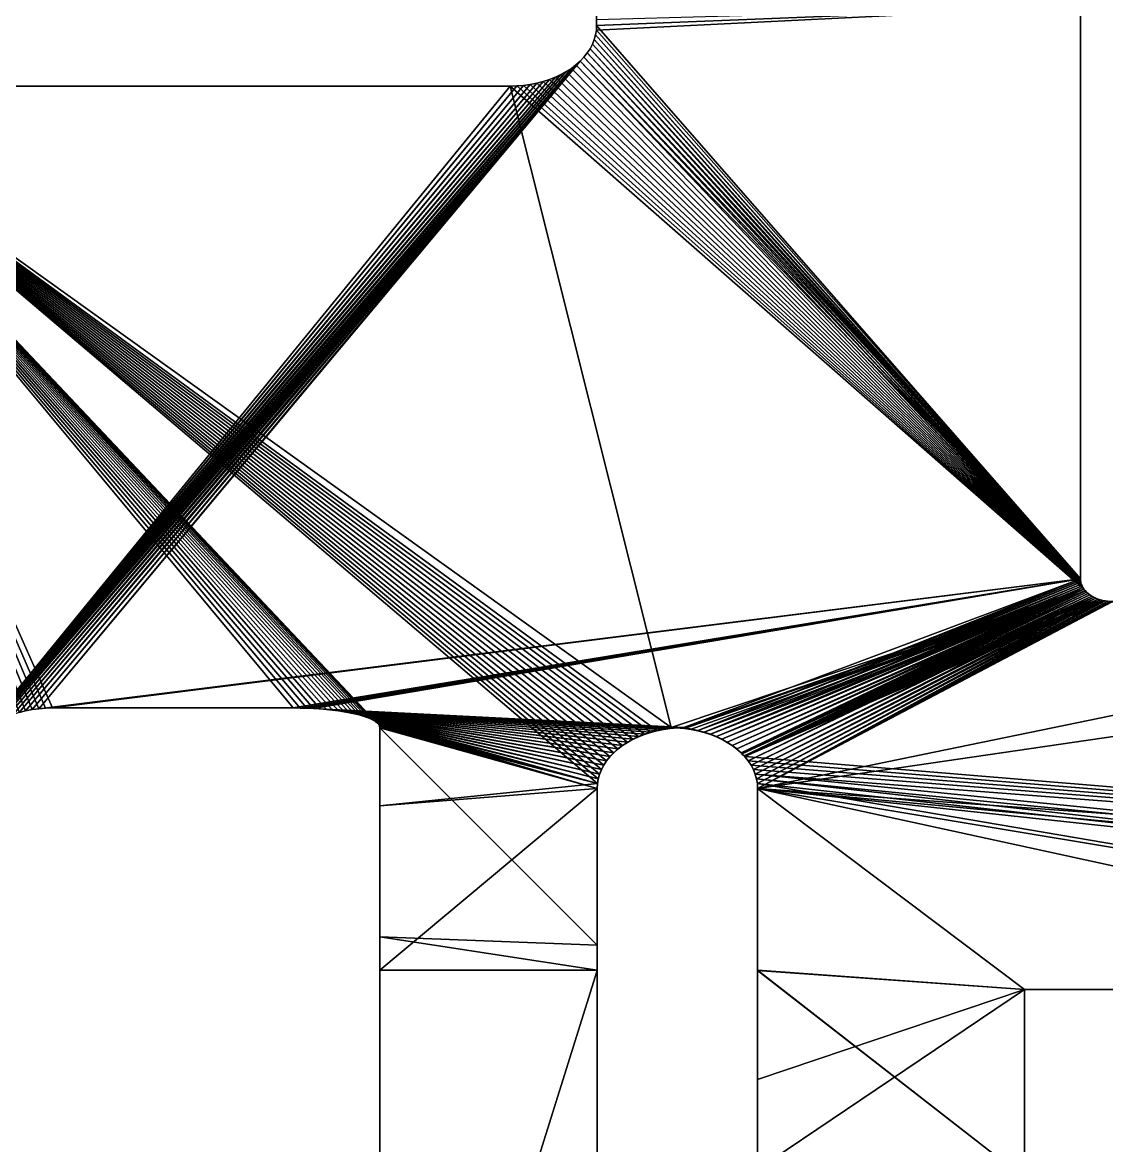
# Model space of a CAD drawing. Extents: x -56 to 56, y -42 to 42.
# Drawn here: x -35.07 to -11.94, y -15.93 to 8.03 of the extents above; entities that cross this region are included whole.
import ezdxf

# ---------------------------------------------------------------- set-up
doc = ezdxf.new("R2010")
doc.units = 0

msp = doc.modelspace()

# ---------------------------------------------------------------- linework, layer by layer
for points in [[(-22.818, 8.091, 13), (-22.818, 7.965, 16), (-22.818, 8.484, 16)], [(-22.818, 8.484, 16), (-22.818, 7.965, 16), (-12.5, 8.377, 16)], [(-12.5, 8.377, 16), (-22.818, 7.965, 16), (-22.823, 7.863, 16)], [(-12.5, -3.841, 16), (-12.5, 8.377, 16), (-22.823, 7.863, 16)], [(-12.5, 8.377, 13), (-22.818, 7.965, 13), (-22.818, 8.091, 13)], [(-22.818, 7.965, 13), (-12.5, 8.377, 13), (-12.5, -3.841, 13)], [(-12.5, -3.841, 16), (-12.5, -3.841, 13), (-12.5, 8.377, 13)], [(-12.5, -3.841, 16), (-12.5, 8.377, 13), (-12.5, 8.377, 16)], [(-22.823, 7.863, 16), (-22.818, 7.965, 16), (-22.818, 7.965, 13)], [(-22.823, 7.863, 16), (-22.818, 7.965, 13), (-22.823, 7.863, 13)], [(-22.823, 7.863, 13), (-22.818, 7.965, 13), (-12.5, -3.841, 13)], [(-22.818, 8.091, 13), (-22.818, 7.965, 13), (-22.818, 7.965, 16)], [(-22.869, 7.662, 16), (-22.84, 7.762, 16), (-22.84, 7.762, 13)], [(-22.869, 7.662, 16), (-22.84, 7.762, 13), (-22.869, 7.662, 13)], [(-22.869, 7.662, 13), (-22.84, 7.762, 13), (-12.5, -3.841, 13)], [(-12.498, -3.88, 16), (-22.84, 7.762, 16), (-22.869, 7.662, 16)], [(-22.84, 7.762, 16), (-22.823, 7.863, 16), (-22.823, 7.863, 13)], [(-22.84, 7.762, 16), (-22.823, 7.863, 13), (-22.84, 7.762, 13)], [(-22.84, 7.762, 13), (-22.823, 7.863, 13), (-12.5, -3.841, 13)], [(-12.5, -3.841, 16), (-22.823, 7.863, 16), (-22.84, 7.762, 16)], [(-12.498, -3.88, 16), (-12.5, -3.841, 16), (-22.84, 7.762, 16)], [(-23.019, 7.377, 16), (-22.958, 7.469, 16), (-22.958, 7.469, 13)], [(-23.019, 7.377, 16), (-22.958, 7.469, 13), (-23.019, 7.377, 13)], [(-23.019, 7.377, 13), (-22.958, 7.469, 13), (-12.5, -3.841, 13)], [(-12.466, -3.992, 16), (-22.958, 7.469, 16), (-23.019, 7.377, 16)], [(-22.958, 7.469, 16), (-22.908, 7.564, 16), (-22.908, 7.564, 13)], [(-22.958, 7.469, 16), (-22.908, 7.564, 13), (-22.958, 7.469, 13)], [(-22.958, 7.469, 13), (-22.908, 7.564, 13), (-12.5, -3.841, 13)], [(-12.481, -3.955, 16), (-22.908, 7.564, 16), (-22.958, 7.469, 16)], [(-12.466, -3.992, 16), (-12.481, -3.955, 16), (-22.958, 7.469, 16)], [(-22.908, 7.564, 16), (-22.869, 7.662, 16), (-22.869, 7.662, 13)], [(-22.908, 7.564, 16), (-22.869, 7.662, 13), (-22.908, 7.564, 13)], [(-22.908, 7.564, 13), (-22.869, 7.662, 13), (-12.5, -3.841, 13)], [(-12.492, -3.917, 16), (-22.869, 7.662, 16), (-22.908, 7.564, 16)], [(-12.481, -3.955, 16), (-12.492, -3.917, 16), (-22.908, 7.564, 16)], [(-12.492, -3.917, 16), (-12.498, -3.88, 16), (-22.869, 7.662, 16)], [(-23.17, 7.203, 13), (-12.5, -3.841, 13), (-34.715, -6.614, 13)], [(-23.26, 7.123, 13), (-23.17, 7.203, 13), (-34.715, -6.614, 13)], [(-23.26, 7.123, 16), (-23.17, 7.203, 16), (-23.17, 7.203, 13)], [(-23.26, 7.123, 16), (-23.17, 7.203, 13), (-23.26, 7.123, 13)], [(-12.425, -4.062, 16), (-23.17, 7.203, 16), (-23.26, 7.123, 16)], [(-23.17, 7.203, 16), (-23.09, 7.288, 16), (-23.09, 7.288, 13)], [(-23.17, 7.203, 16), (-23.09, 7.288, 13), (-23.17, 7.203, 13)], [(-23.17, 7.203, 13), (-23.09, 7.288, 13), (-12.5, -3.841, 13)], [(-12.425, -4.062, 16), (-23.09, 7.288, 16), (-23.17, 7.203, 16)], [(-23.09, 7.288, 16), (-23.019, 7.377, 16), (-23.019, 7.377, 13)], [(-23.09, 7.288, 16), (-23.019, 7.377, 13), (-23.09, 7.288, 13)], [(-23.09, 7.288, 13), (-23.019, 7.377, 13), (-12.5, -3.841, 13)], [(-12.447, -4.027, 16), (-23.019, 7.377, 16), (-23.09, 7.288, 16)], [(-12.425, -4.062, 16), (-12.447, -4.027, 16), (-23.09, 7.288, 16)], [(-12.447, -4.027, 16), (-12.466, -3.992, 16), (-23.019, 7.377, 16)], [(-23.465, 6.979, 13), (-34.997, -6.661, 13), (-35.133, -6.696, 13)], [(-23.579, 6.916, 13), (-23.465, 6.979, 13), (-35.133, -6.696, 13)], [(-23.358, 7.049, 13), (-34.858, -6.634, 13), (-34.997, -6.661, 13)], [(-23.465, 6.979, 13), (-23.358, 7.049, 13), (-34.997, -6.661, 13)], [(-23.26, 7.123, 13), (-34.715, -6.614, 13), (-34.858, -6.634, 13)], [(-23.358, 7.049, 13), (-23.26, 7.123, 13), (-34.858, -6.634, 13)], [(-23.579, 6.916, 16), (-23.465, 6.979, 16), (-23.465, 6.979, 13)], [(-23.579, 6.916, 16), (-23.465, 6.979, 13), (-23.579, 6.916, 13)], [(-12.425, -4.062, 16), (-23.465, 6.979, 16), (-23.579, 6.916, 16)], [(-23.465, 6.979, 16), (-23.358, 7.049, 16), (-23.358, 7.049, 13)], [(-23.465, 6.979, 16), (-23.358, 7.049, 13), (-23.465, 6.979, 13)], [(-12.425, -4.062, 16), (-23.358, 7.049, 16), (-23.465, 6.979, 16)], [(-23.358, 7.049, 16), (-23.26, 7.123, 16), (-23.26, 7.123, 13)], [(-23.358, 7.049, 16), (-23.26, 7.123, 13), (-23.358, 7.049, 13)], [(-12.425, -4.062, 16), (-23.26, 7.123, 16), (-23.358, 7.049, 16)], [(-24.093, 6.732, 13), (-35.625, -6.908, 13), (-35.732, -6.977, 13)], [(-24.233, 6.705, 13), (-24.093, 6.732, 13), (-35.732, -6.977, 13)], [(-23.957, 6.768, 13), (-35.512, -6.845, 13), (-35.625, -6.908, 13)], [(-24.093, 6.732, 13), (-23.957, 6.768, 13), (-35.625, -6.908, 13)], [(-23.826, 6.81, 13), (-35.391, -6.789, 13), (-35.512, -6.845, 13)], [(-23.957, 6.768, 13), (-23.826, 6.81, 13), (-35.512, -6.845, 13)], [(-23.699, 6.86, 13), (-35.265, -6.739, 13), (-35.391, -6.789, 13)], [(-23.826, 6.81, 13), (-23.699, 6.86, 13), (-35.391, -6.789, 13)], [(-23.579, 6.916, 13), (-35.133, -6.696, 13), (-35.265, -6.739, 13)], [(-23.699, 6.86, 13), (-23.579, 6.916, 13), (-35.265, -6.739, 13)], [(-24.233, 6.705, 16), (-24.093, 6.732, 16), (-24.093, 6.732, 13)], [(-24.233, 6.705, 16), (-24.093, 6.732, 13), (-24.233, 6.705, 13)], [(-12.425, -4.062, 16), (-24.093, 6.732, 16), (-24.233, 6.705, 16)], [(-24.093, 6.732, 16), (-23.957, 6.768, 16), (-23.957, 6.768, 13)], [(-24.093, 6.732, 16), (-23.957, 6.768, 13), (-24.093, 6.732, 13)], [(-12.425, -4.062, 16), (-23.957, 6.768, 16), (-24.093, 6.732, 16)], [(-23.957, 6.768, 16), (-23.826, 6.81, 16), (-23.826, 6.81, 13)], [(-23.957, 6.768, 16), (-23.826, 6.81, 13), (-23.957, 6.768, 13)], [(-12.425, -4.062, 16), (-23.826, 6.81, 16), (-23.957, 6.768, 16)], [(-23.826, 6.81, 16), (-23.699, 6.86, 16), (-23.699, 6.86, 13)], [(-23.826, 6.81, 16), (-23.699, 6.86, 13), (-23.826, 6.81, 13)], [(-12.425, -4.062, 16), (-23.699, 6.86, 16), (-23.826, 6.81, 16)], [(-23.699, 6.86, 16), (-23.579, 6.916, 16), (-23.579, 6.916, 13)], [(-23.699, 6.86, 16), (-23.579, 6.916, 13), (-23.699, 6.86, 13)], [(-12.425, -4.062, 16), (-23.579, 6.916, 16), (-23.699, 6.86, 16)], [(-24.664, 6.669, 16), (-24.664, 6.669, 13), (-40.324, 6.669, 13)], [(-24.664, 6.669, 16), (-40.324, 6.669, 13), (-40.324, 6.669, 16)], [(-40.324, 6.669, 13), (-24.664, 6.669, 13), (-36.001, -7.217, 13)], [(-21.23, -7.018, 16), (-24.664, 6.669, 16), (-40.324, 6.669, 16)], [(-21.532, -7.081, 16), (-21.23, -7.018, 16), (-40.324, 6.669, 16)], [(-21.668, -7.116, 16), (-21.532, -7.081, 16), (-40.324, 6.669, 16)], [(-21.8, -7.159, 16), (-21.668, -7.116, 16), (-40.324, 6.669, 16)], [(-21.927, -7.209, 16), (-21.8, -7.159, 16), (-40.324, 6.669, 16)], [(-22.047, -7.265, 16), (-21.927, -7.209, 16), (-40.324, 6.669, 16)], [(-22.161, -7.328, 16), (-22.047, -7.265, 16), (-40.324, 6.669, 16)], [(-22.267, -7.397, 16), (-22.161, -7.328, 16), (-40.324, 6.669, 16)], [(-22.366, -7.472, 16), (-22.267, -7.397, 16), (-40.324, 6.669, 16)], [(-22.455, -7.552, 16), (-22.366, -7.472, 16), (-40.324, 6.669, 16)], [(-22.536, -7.637, 16), (-22.455, -7.552, 16), (-40.324, 6.669, 16)], [(-22.607, -7.725, 16), (-22.536, -7.637, 16), (-40.324, 6.669, 16)], [(-22.668, -7.818, 16), (-22.607, -7.725, 16), (-40.324, 6.669, 16)], [(-22.718, -7.913, 16), (-22.668, -7.818, 16), (-40.324, 6.669, 16)], [(-22.757, -8.011, 16), (-22.718, -7.913, 16), (-40.324, 6.669, 16)], [(-22.785, -8.111, 16), (-22.757, -8.011, 16), (-40.324, 6.669, 16)], [(-22.802, -8.212, 16), (-22.785, -8.111, 16), (-40.324, 6.669, 16)], [(-27.532, -6.89, 16), (-22.802, -8.212, 16), (-40.324, 6.669, 16)], [(-27.583, -6.859, 16), (-27.532, -6.89, 16), (-40.324, 6.669, 16)], [(-27.643, -6.829, 16), (-27.583, -6.859, 16), (-40.324, 6.669, 16)], [(-27.714, -6.8, 16), (-27.643, -6.829, 16), (-40.324, 6.669, 16)], [(-27.795, -6.772, 16), (-27.714, -6.8, 16), (-40.324, 6.669, 16)], [(-27.884, -6.746, 16), (-27.795, -6.772, 16), (-40.324, 6.669, 16)], [(-27.983, -6.722, 16), (-27.884, -6.746, 16), (-40.324, 6.669, 16)], [(-28.089, -6.699, 16), (-27.983, -6.722, 16), (-40.324, 6.669, 16)], [(-28.203, -6.678, 16), (-28.089, -6.699, 16), (-40.324, 6.669, 16)], [(-28.324, -6.66, 16), (-28.203, -6.678, 16), (-40.324, 6.669, 16)], [(-28.45, -6.644, 16), (-28.324, -6.66, 16), (-40.324, 6.669, 16)], [(-28.582, -6.63, 16), (-28.45, -6.644, 16), (-40.324, 6.669, 16)], [(-28.718, -6.618, 16), (-28.582, -6.63, 16), (-40.324, 6.669, 16)], [(-28.857, -6.609, 16), (-28.718, -6.618, 16), (-40.324, 6.669, 16)], [(-28.999, -6.603, 16), (-28.857, -6.609, 16), (-40.324, 6.669, 16)], [(-29.143, -6.599, 16), (-28.999, -6.603, 16), (-40.324, 6.669, 16)], [(-29.288, -6.598, 16), (-29.143, -6.599, 16), (-40.324, 6.669, 16)], [(-34.427, -6.598, 16), (-29.288, -6.598, 16), (-40.324, 6.669, 16)], [(-34.571, -6.602, 16), (-34.427, -6.598, 16), (-40.324, 6.669, 16)], [(-34.715, -6.614, 16), (-34.571, -6.602, 16), (-40.324, 6.669, 16)], [(-34.858, -6.634, 16), (-34.715, -6.614, 16), (-40.324, 6.669, 16)], [(-34.997, -6.661, 16), (-34.858, -6.634, 16), (-40.324, 6.669, 16)], [(-35.133, -6.696, 16), (-34.997, -6.661, 16), (-40.324, 6.669, 16)], [(-24.519, 6.673, 13), (-35.92, -7.132, 13), (-36.001, -7.217, 13)], [(-24.664, 6.669, 13), (-24.519, 6.673, 13), (-36.001, -7.217, 13)], [(-24.375, 6.685, 13), (-35.83, -7.052, 13), (-35.92, -7.132, 13)], [(-24.519, 6.673, 13), (-24.375, 6.685, 13), (-35.92, -7.132, 13)], [(-24.233, 6.705, 13), (-35.732, -6.977, 13), (-35.83, -7.052, 13)], [(-24.375, 6.685, 13), (-24.233, 6.705, 13), (-35.83, -7.052, 13)], [(-24.664, 6.669, 13), (-24.664, 6.669, 16), (-24.519, 6.673, 16)], [(-24.664, 6.669, 13), (-24.519, 6.673, 16), (-24.519, 6.673, 13)], [(-12.425, -4.062, 16), (-24.519, 6.673, 16), (-24.664, 6.669, 16)], [(-21.23, -7.018, 16), (-12.425, -4.062, 16), (-24.664, 6.669, 16)], [(-24.519, 6.673, 16), (-24.375, 6.685, 16), (-24.375, 6.685, 13)], [(-24.519, 6.673, 16), (-24.375, 6.685, 13), (-24.519, 6.673, 13)], [(-12.425, -4.062, 16), (-24.375, 6.685, 16), (-24.519, 6.673, 16)], [(-24.375, 6.685, 16), (-24.233, 6.705, 16), (-24.233, 6.705, 13)], [(-24.375, 6.685, 16), (-24.233, 6.705, 13), (-24.375, 6.685, 13)], [(-12.425, -4.062, 16), (-24.233, 6.705, 16), (-24.375, 6.685, 16)], [(-12.5, -3.841, 13), (-34.571, -6.602, 13), (-34.715, -6.614, 13)], [(-12.5, -3.841, 13), (-34.427, -6.598, 13), (-34.571, -6.602, 13)], [(-12.5, -3.841, 13), (-29.288, -6.598, 13), (-34.427, -6.598, 13)], [(-12.5, -3.841, 13), (-29.143, -6.599, 13), (-29.288, -6.598, 13)], [(-12.5, -3.841, 13), (-28.999, -6.603, 13), (-29.143, -6.599, 13)], [(-12.5, -3.841, 13), (-28.857, -6.609, 13), (-28.999, -6.603, 13)], [(-12.5, -3.841, 13), (-20.962, -7.018, 13), (-28.857, -6.609, 13)], [(-21.23, -7.018, 16), (-20.962, -7.018, 16), (-12.425, -4.062, 16)], [(-12.5, -3.841, 13), (-20.659, -7.081, 13), (-20.962, -7.018, 13)], [(-20.962, -7.018, 16), (-20.941, -7.034, 16), (-12.425, -4.062, 16)], [(-20.941, -7.034, 16), (-20.799, -7.054, 16), (-12.425, -4.062, 16)], [(-20.799, -7.054, 16), (-20.659, -7.081, 16), (-12.425, -4.062, 16)], [(-12.5, -3.841, 13), (-12.498, -3.88, 13), (-20.659, -7.081, 13)], [(-12.498, -3.88, 13), (-20.523, -7.116, 13), (-20.659, -7.081, 13)], [(-20.659, -7.081, 16), (-20.523, -7.116, 16), (-12.425, -4.062, 16)], [(-12.498, -3.88, 13), (-12.492, -3.917, 13), (-20.523, -7.116, 13)], [(-12.492, -3.917, 13), (-20.392, -7.159, 13), (-20.523, -7.116, 13)], [(-20.523, -7.116, 16), (-20.392, -7.159, 16), (-12.425, -4.062, 16)], [(-12.492, -3.917, 13), (-12.481, -3.955, 13), (-20.392, -7.159, 13)], [(-12.481, -3.955, 13), (-20.265, -7.209, 13), (-20.392, -7.159, 13)], [(-20.392, -7.159, 16), (-20.265, -7.209, 16), (-12.425, -4.062, 16)], [(-12.481, -3.955, 13), (-12.466, -3.992, 13), (-20.265, -7.209, 13)], [(-12.466, -3.992, 13), (-20.145, -7.265, 13), (-20.265, -7.209, 13)], [(-20.265, -7.209, 16), (-20.145, -7.265, 16), (-12.425, -4.062, 16)], [(-12.466, -3.992, 13), (-12.447, -4.027, 13), (-20.145, -7.265, 13)], [(-12.447, -4.027, 13), (-20.031, -7.328, 13), (-20.145, -7.265, 13)], [(-20.145, -7.265, 16), (-20.031, -7.328, 16), (-12.425, -4.062, 16)], [(-12.447, -4.027, 13), (-12.425, -4.062, 13), (-20.031, -7.328, 13)], [(-12.425, -4.062, 13), (-19.925, -7.397, 13), (-20.031, -7.328, 13)], [(-20.031, -7.328, 16), (-19.925, -7.397, 16), (-12.425, -4.062, 16)], [(-12.425, -4.062, 13), (-12.398, -4.095, 13), (-19.925, -7.397, 13)], [(-19.925, -7.397, 16), (-19.826, -7.472, 16), (-12.425, -4.062, 16)], [(-19.826, -7.472, 16), (-19.736, -7.552, 16), (-12.425, -4.062, 16)], [(-19.736, -7.552, 16), (-12.398, -4.095, 16), (-12.425, -4.062, 16)], [(-12.5, -3.841, 13), (-12.5, -3.841, 16), (-12.498, -3.88, 16)], [(-12.5, -3.841, 13), (-12.498, -3.88, 16), (-12.498, -3.88, 13)], [(-12.498, -3.88, 13), (-12.498, -3.88, 16), (-12.492, -3.917, 16)], [(-12.498, -3.88, 13), (-12.492, -3.917, 16), (-12.492, -3.917, 13)], [(-12.492, -3.917, 13), (-12.492, -3.917, 16), (-12.481, -3.955, 16)], [(-12.492, -3.917, 13), (-12.481, -3.955, 16), (-12.481, -3.955, 13)], [(-12.481, -3.955, 13), (-12.481, -3.955, 16), (-12.466, -3.992, 16)], [(-12.481, -3.955, 13), (-12.466, -3.992, 16), (-12.466, -3.992, 13)], [(-12.466, -3.992, 13), (-12.466, -3.992, 16), (-12.447, -4.027, 16)], [(-12.466, -3.992, 13), (-12.447, -4.027, 16), (-12.447, -4.027, 13)], [(-12.447, -4.027, 13), (-12.447, -4.027, 16), (-12.425, -4.062, 16)], [(-12.447, -4.027, 13), (-12.425, -4.062, 16), (-12.425, -4.062, 13)], [(-12.425, -4.062, 13), (-12.425, -4.062, 16), (-12.398, -4.095, 16)], [(-12.425, -4.062, 13), (-12.398, -4.095, 16), (-12.398, -4.095, 13)], [(-12.398, -4.095, 13), (-19.826, -7.472, 13), (-19.925, -7.397, 13)], [(-12.398, -4.095, 13), (-12.393, -4.101, 13), (-19.826, -7.472, 13)], [(-12.393, -4.101, 13), (-19.736, -7.552, 13), (-19.826, -7.472, 13)], [(-12.398, -4.095, 16), (-19.736, -7.552, 16), (-19.712, -7.578, 16)], [(-19.736, -7.552, 13), (-12.393, -4.101, 13), (-12.368, -4.127, 13)], [(-19.736, -7.552, 13), (-12.368, -4.127, 13), (-19.669, -7.623, 13)], [(-12.398, -4.095, 16), (-19.712, -7.578, 16), (-12.368, -4.127, 16)], [(-12.334, -4.157, 16), (-12.368, -4.127, 16), (-19.712, -7.578, 16)], [(-12.334, -4.157, 16), (-19.712, -7.578, 16), (-19.656, -7.637, 16)], [(-19.656, -7.637, 13), (-19.669, -7.623, 13), (-12.368, -4.127, 13)], [(-19.656, -7.637, 13), (-12.368, -4.127, 13), (-12.334, -4.157, 13)], [(-19.656, -7.637, 13), (-12.334, -4.157, 13), (-12.297, -4.185, 13)], [(-12.297, -4.185, 16), (-12.334, -4.157, 16), (-19.656, -7.637, 16)], [(-19.656, -7.637, 13), (-12.297, -4.185, 13), (-12.257, -4.211, 13)], [(-12.297, -4.185, 16), (-19.656, -7.637, 16), (-19.585, -7.725, 16)], [(-19.656, -7.637, 13), (-12.257, -4.211, 13), (-12.215, -4.235, 13)], [(-19.656, -7.637, 13), (-12.215, -4.235, 13), (-12.17, -4.256, 13)], [(-19.656, -7.637, 13), (-12.17, -4.256, 13), (-12.122, -4.274, 13)], [(-19.656, -7.637, 13), (-12.122, -4.274, 13), (-12.073, -4.29, 13)], [(-19.656, -7.637, 13), (-12.073, -4.29, 13), (-12.022, -4.304, 13)], [(-19.656, -7.637, 13), (-12.022, -4.304, 13), (-11.969, -4.314, 13)], [(-12.257, -4.211, 16), (-12.297, -4.185, 16), (-19.585, -7.725, 16)], [(-12.257, -4.211, 16), (-19.585, -7.725, 16), (-19.524, -7.818, 16)], [(-12.215, -4.235, 16), (-12.257, -4.211, 16), (-19.524, -7.818, 16)], [(-12.215, -4.235, 16), (-19.524, -7.818, 16), (-19.474, -7.913, 16)], [(-12.17, -4.256, 16), (-12.215, -4.235, 16), (-19.474, -7.913, 16)], [(-12.17, -4.256, 16), (-19.474, -7.913, 16), (-19.435, -8.011, 16)], [(-12.122, -4.274, 16), (-12.17, -4.256, 16), (-19.435, -8.011, 16)], [(-12.122, -4.274, 16), (-19.435, -8.011, 16), (-19.407, -8.111, 16)], [(-12.073, -4.29, 16), (-12.122, -4.274, 16), (-19.407, -8.111, 16)], [(-12.073, -4.29, 16), (-19.407, -8.111, 16), (-19.39, -8.212, 16)], [(-12.022, -4.304, 16), (-12.073, -4.29, 16), (-19.39, -8.212, 16)], [(-12.022, -4.304, 16), (-19.39, -8.212, 16), (-19.384, -8.314, 16)], [(-11.969, -4.314, 16), (-12.022, -4.304, 16), (-19.384, -8.314, 16)], [(-12.393, -4.101, 13), (-12.398, -4.095, 13), (-12.398, -4.095, 16)], [(-12.398, -4.095, 16), (-12.368, -4.127, 16), (-12.368, -4.127, 13)], [(-12.393, -4.101, 13), (-12.398, -4.095, 16), (-12.368, -4.127, 13)], [(-12.368, -4.127, 13), (-12.368, -4.127, 16), (-12.334, -4.157, 16)], [(-12.368, -4.127, 13), (-12.334, -4.157, 16), (-12.334, -4.157, 13)], [(-12.334, -4.157, 13), (-12.334, -4.157, 16), (-12.297, -4.185, 16)], [(-12.334, -4.157, 13), (-12.297, -4.185, 16), (-12.297, -4.185, 13)], [(-12.297, -4.185, 16), (-12.257, -4.211, 16), (-12.257, -4.211, 13)], [(-12.297, -4.185, 16), (-12.257, -4.211, 13), (-12.297, -4.185, 13)], [(-12.257, -4.211, 16), (-12.215, -4.235, 16), (-12.215, -4.235, 13)], [(-12.257, -4.211, 16), (-12.215, -4.235, 13), (-12.257, -4.211, 13)], [(-12.215, -4.235, 16), (-12.17, -4.256, 16), (-12.17, -4.256, 13)], [(-12.215, -4.235, 16), (-12.17, -4.256, 13), (-12.215, -4.235, 13)], [(-12.17, -4.256, 16), (-12.122, -4.274, 16), (-12.122, -4.274, 13)], [(-12.17, -4.256, 16), (-12.122, -4.274, 13), (-12.17, -4.256, 13)], [(-12.122, -4.274, 16), (-12.073, -4.29, 16), (-12.073, -4.29, 13)], [(-12.122, -4.274, 16), (-12.073, -4.29, 13), (-12.122, -4.274, 13)], [(-12.073, -4.29, 16), (-12.022, -4.304, 16), (-12.022, -4.304, 13)], [(-12.073, -4.29, 16), (-12.022, -4.304, 13), (-12.073, -4.29, 13)], [(-12.022, -4.304, 16), (-11.969, -4.314, 16), (-11.969, -4.314, 13)], [(-12.022, -4.304, 16), (-11.969, -4.314, 13), (-12.022, -4.304, 13)], [(40.253, -12.604, 13), (-19.656, -7.637, 13), (-11.969, -4.314, 13)], [(-11.969, -4.314, 16), (-19.384, -8.314, 16), (-19.384, -8.317, 16)], [(-11.916, -4.321, 16), (-11.969, -4.314, 16), (-19.384, -8.317, 16)], [(-11.862, -4.326, 16), (-11.916, -4.321, 16), (-19.384, -8.317, 16)], [(-11.808, -4.327, 16), (-11.862, -4.326, 16), (-19.384, -8.317, 16)], [(0.008, -4.327, 16), (-11.808, -4.327, 16), (-19.384, -8.317, 16)], [(7.903, -4.327, 16), (0.008, -4.327, 16), (-19.384, -8.317, 16)], [(7.903, -4.327, 16), (-19.384, -8.317, 16), (40.253, -12.604, 16)], [(-11.969, -4.314, 16), (-11.916, -4.321, 16), (-11.916, -4.321, 13)], [(-11.969, -4.314, 16), (-11.916, -4.321, 13), (-11.969, -4.314, 13)], [(40.253, -12.604, 13), (-11.969, -4.314, 13), (-11.916, -4.321, 13)], [(-34.997, -6.661, 13), (-34.997, -6.661, 16), (-35.133, -6.696, 16)], [(-34.997, -6.661, 13), (-35.133, -6.696, 16), (-35.133, -6.696, 13)], [(-34.858, -6.634, 13), (-34.858, -6.634, 16), (-34.997, -6.661, 16)], [(-34.858, -6.634, 13), (-34.997, -6.661, 16), (-34.997, -6.661, 13)], [(-34.715, -6.614, 13), (-34.715, -6.614, 16), (-34.858, -6.634, 16)], [(-34.715, -6.614, 13), (-34.858, -6.634, 16), (-34.858, -6.634, 13)], [(-34.571, -6.602, 13), (-34.571, -6.602, 16), (-34.715, -6.614, 16)], [(-34.571, -6.602, 13), (-34.715, -6.614, 16), (-34.715, -6.614, 13)], [(-34.427, -6.598, 13), (-34.427, -6.598, 16), (-34.571, -6.602, 16)], [(-34.427, -6.598, 13), (-34.571, -6.602, 16), (-34.571, -6.602, 13)], [(-34.427, -6.598, 16), (-34.427, -6.598, 13), (-29.288, -6.598, 13)], [(-34.427, -6.598, 16), (-29.288, -6.598, 13), (-29.288, -6.598, 16)], [(-29.143, -6.599, 13), (-29.143, -6.599, 16), (-29.288, -6.598, 16)], [(-29.143, -6.599, 13), (-29.288, -6.598, 16), (-29.288, -6.598, 13)], [(-28.999, -6.603, 13), (-28.999, -6.603, 16), (-29.143, -6.599, 16)], [(-28.999, -6.603, 13), (-29.143, -6.599, 16), (-29.143, -6.599, 13)], [(-28.857, -6.609, 13), (-28.857, -6.609, 16), (-28.999, -6.603, 16)], [(-28.857, -6.609, 13), (-28.999, -6.603, 16), (-28.999, -6.603, 13)], [(-28.718, -6.618, 13), (-28.718, -6.618, 16), (-28.857, -6.609, 16)], [(-28.718, -6.618, 13), (-28.857, -6.609, 16), (-28.857, -6.609, 13)], [(-21.393, -7.054, 13), (-28.718, -6.618, 13), (-28.857, -6.609, 13)], [(-21.251, -7.034, 13), (-21.393, -7.054, 13), (-28.857, -6.609, 13)], [(-21.23, -7.018, 13), (-21.251, -7.034, 13), (-28.857, -6.609, 13)], [(-20.962, -7.018, 13), (-21.23, -7.018, 13), (-28.857, -6.609, 13)], [(-28.582, -6.63, 13), (-28.582, -6.63, 16), (-28.718, -6.618, 16)], [(-28.582, -6.63, 13), (-28.718, -6.618, 16), (-28.718, -6.618, 13)], [(-21.8, -7.159, 13), (-28.582, -6.63, 13), (-28.718, -6.618, 13)], [(-21.668, -7.116, 13), (-21.8, -7.159, 13), (-28.718, -6.618, 13)], [(-21.532, -7.081, 13), (-21.668, -7.116, 13), (-28.718, -6.618, 13)], [(-21.393, -7.054, 13), (-21.532, -7.081, 13), (-28.718, -6.618, 13)], [(-28.45, -6.644, 13), (-28.45, -6.644, 16), (-28.582, -6.63, 16)], [(-28.45, -6.644, 13), (-28.582, -6.63, 16), (-28.582, -6.63, 13)], [(-21.927, -7.209, 13), (-28.45, -6.644, 13), (-28.582, -6.63, 13)], [(-21.8, -7.159, 13), (-21.927, -7.209, 13), (-28.582, -6.63, 13)], [(-28.324, -6.66, 13), (-28.324, -6.66, 16), (-28.45, -6.644, 16)], [(-28.324, -6.66, 13), (-28.45, -6.644, 16), (-28.45, -6.644, 13)], [(-22.047, -7.265, 13), (-28.324, -6.66, 13), (-28.45, -6.644, 13)], [(-21.927, -7.209, 13), (-22.047, -7.265, 13), (-28.45, -6.644, 13)], [(-28.203, -6.678, 13), (-28.203, -6.678, 16), (-28.324, -6.66, 16)], [(-28.203, -6.678, 13), (-28.324, -6.66, 16), (-28.324, -6.66, 13)], [(-22.161, -7.328, 13), (-28.203, -6.678, 13), (-28.324, -6.66, 13)], [(-22.047, -7.265, 13), (-22.161, -7.328, 13), (-28.324, -6.66, 13)], [(-28.089, -6.699, 13), (-28.089, -6.699, 16), (-28.203, -6.678, 16)], [(-28.089, -6.699, 13), (-28.203, -6.678, 16), (-28.203, -6.678, 13)], [(-22.267, -7.397, 13), (-28.089, -6.699, 13), (-28.203, -6.678, 13)], [(-22.161, -7.328, 13), (-22.267, -7.397, 13), (-28.203, -6.678, 13)], [(-27.983, -6.722, 13), (-27.983, -6.722, 16), (-28.089, -6.699, 16)], [(-27.983, -6.722, 13), (-28.089, -6.699, 16), (-28.089, -6.699, 13)], [(-22.366, -7.472, 13), (-27.983, -6.722, 13), (-28.089, -6.699, 13)], [(-22.267, -7.397, 13), (-22.366, -7.472, 13), (-28.089, -6.699, 13)], [(-27.884, -6.746, 13), (-27.884, -6.746, 16), (-27.983, -6.722, 16)], [(-27.884, -6.746, 13), (-27.983, -6.722, 16), (-27.983, -6.722, 13)], [(-22.455, -7.552, 13), (-27.884, -6.746, 13), (-27.983, -6.722, 13)], [(-22.366, -7.472, 13), (-22.455, -7.552, 13), (-27.983, -6.722, 13)], [(-27.795, -6.772, 13), (-27.795, -6.772, 16), (-27.884, -6.746, 16)], [(-27.795, -6.772, 13), (-27.884, -6.746, 16), (-27.884, -6.746, 13)], [(-22.536, -7.637, 13), (-27.795, -6.772, 13), (-27.884, -6.746, 13)], [(-22.455, -7.552, 13), (-22.536, -7.637, 13), (-27.884, -6.746, 13)], [(-27.714, -6.8, 13), (-27.714, -6.8, 16), (-27.795, -6.772, 16)], [(-27.714, -6.8, 13), (-27.795, -6.772, 16), (-27.795, -6.772, 13)], [(-22.607, -7.725, 13), (-27.714, -6.8, 13), (-27.795, -6.772, 13)], [(-22.536, -7.637, 13), (-22.607, -7.725, 13), (-27.795, -6.772, 13)], [(-27.643, -6.829, 13), (-27.643, -6.829, 16), (-27.714, -6.8, 16)], [(-27.643, -6.829, 13), (-27.714, -6.8, 16), (-27.714, -6.8, 13)], [(-22.668, -7.818, 13), (-27.643, -6.829, 13), (-27.714, -6.8, 13)], [(-22.607, -7.725, 13), (-22.668, -7.818, 13), (-27.714, -6.8, 13)], [(-27.583, -6.859, 13), (-27.583, -6.859, 16), (-27.643, -6.829, 16)], [(-27.583, -6.859, 13), (-27.643, -6.829, 16), (-27.643, -6.829, 13)], [(-22.718, -7.913, 13), (-27.583, -6.859, 13), (-27.643, -6.829, 13)], [(-22.668, -7.818, 13), (-22.718, -7.913, 13), (-27.643, -6.829, 13)], [(-27.532, -6.89, 13), (-27.532, -6.89, 16), (-27.583, -6.859, 16)], [(-27.532, -6.89, 13), (-27.583, -6.859, 16), (-27.583, -6.859, 13)], [(-22.757, -8.011, 13), (-27.532, -6.89, 13), (-27.583, -6.859, 13)], [(-22.718, -7.913, 13), (-22.757, -8.011, 13), (-27.583, -6.859, 13)], [(-27.493, -6.922, 16), (-27.532, -6.89, 16), (-27.532, -6.89, 13)], [(-27.493, -6.922, 16), (-27.532, -6.89, 13), (-27.493, -6.922, 13)], [(-22.785, -8.111, 13), (-27.493, -6.922, 13), (-27.532, -6.89, 13)], [(-22.757, -8.011, 13), (-22.785, -8.111, 13), (-27.532, -6.89, 13)], [(-27.532, -6.89, 16), (-27.493, -6.922, 16), (-22.802, -8.212, 16)], [(-27.465, -6.954, 16), (-27.493, -6.922, 16), (-27.493, -6.922, 13)], [(-27.465, -6.954, 16), (-27.493, -6.922, 13), (-27.465, -6.954, 13)], [(-22.802, -8.212, 13), (-27.465, -6.954, 13), (-27.493, -6.922, 13)], [(-22.785, -8.111, 13), (-22.802, -8.212, 13), (-27.493, -6.922, 13)], [(-27.493, -6.922, 16), (-27.465, -6.954, 16), (-22.802, -8.212, 16)], [(-27.448, -6.987, 16), (-27.465, -6.954, 16), (-27.465, -6.954, 13)], [(-27.448, -6.987, 16), (-27.465, -6.954, 13), (-27.448, -6.987, 13)], [(-22.808, -8.314, 13), (-27.448, -6.987, 13), (-27.465, -6.954, 13)], [(-22.802, -8.212, 13), (-22.808, -8.314, 13), (-27.465, -6.954, 13)], [(-27.465, -6.954, 16), (-27.448, -6.987, 16), (-22.802, -8.212, 16)], [(-27.442, -7.02, 16), (-27.448, -6.987, 16), (-27.448, -6.987, 13)], [(-27.442, -7.02, 16), (-27.448, -6.987, 13), (-27.442, -7.02, 13)], [(-22.808, -8.317, 13), (-27.442, -7.02, 13), (-27.448, -6.987, 13)], [(-22.808, -8.314, 13), (-22.808, -8.317, 13), (-27.448, -6.987, 13)], [(-27.448, -6.987, 16), (-27.442, -7.02, 16), (-22.802, -8.212, 16)], [(-27.442, -7.02, 16), (-27.442, -7.02, 13), (-27.442, -11.484, 13)], [(-27.442, -8.685, 16), (-27.442, -7.02, 16), (-27.442, -11.484, 13)], [(-22.808, -11.656, 13), (-27.442, -11.484, 13), (-27.442, -7.02, 13)], [(-22.808, -8.317, 13), (-22.808, -11.656, 13), (-27.442, -7.02, 13)], [(-27.442, -7.02, 16), (-27.442, -8.685, 16), (-22.802, -8.212, 16)], [(-21.8, -7.163, 13), (-21.927, -7.209, 13), (-21.8, -7.159, 13)], [(-21.8, -7.159, 16), (-21.927, -7.209, 16), (-21.927, -7.212, 16)], [(-21.8, -7.159, 16), (-21.927, -7.212, 16), (-21.8, -7.163, 16)], [(-21.8, -7.163, 13), (-21.927, -7.212, 13), (-21.927, -7.209, 13)], [(-21.8, -7.163, 13), (-21.8, -7.163, 16), (-21.927, -7.212, 16)], [(-21.8, -7.163, 13), (-21.927, -7.212, 16), (-21.927, -7.212, 13)], [(-21.668, -7.12, 13), (-21.8, -7.159, 13), (-21.668, -7.116, 13)], [(-21.668, -7.116, 16), (-21.8, -7.159, 16), (-21.8, -7.163, 16)], [(-21.668, -7.116, 16), (-21.8, -7.163, 16), (-21.668, -7.12, 16)], [(-21.668, -7.12, 13), (-21.8, -7.163, 13), (-21.8, -7.159, 13)], [(-21.668, -7.12, 13), (-21.668, -7.12, 16), (-21.8, -7.163, 16)], [(-21.668, -7.12, 13), (-21.8, -7.163, 16), (-21.8, -7.163, 13)], [(-21.532, -7.085, 13), (-21.668, -7.116, 13), (-21.532, -7.081, 13)], [(-21.532, -7.081, 16), (-21.668, -7.116, 16), (-21.668, -7.12, 16)], [(-21.532, -7.081, 16), (-21.668, -7.12, 16), (-21.532, -7.085, 16)], [(-21.532, -7.085, 13), (-21.668, -7.12, 13), (-21.668, -7.116, 13)], [(-21.532, -7.085, 13), (-21.532, -7.085, 16), (-21.668, -7.12, 16)], [(-21.532, -7.085, 13), (-21.668, -7.12, 16), (-21.668, -7.12, 13)], [(-21.532, -7.081, 16), (-21.393, -7.054, 16), (-21.23, -7.018, 16)], [(-21.393, -7.057, 13), (-21.532, -7.081, 13), (-21.393, -7.054, 13)], [(-21.393, -7.054, 16), (-21.532, -7.081, 16), (-21.532, -7.085, 16)], [(-21.393, -7.054, 16), (-21.532, -7.085, 16), (-21.393, -7.057, 16)], [(-21.393, -7.057, 13), (-21.532, -7.085, 13), (-21.532, -7.081, 13)], [(-21.393, -7.057, 13), (-21.393, -7.057, 16), (-21.532, -7.085, 16)], [(-21.393, -7.057, 13), (-21.532, -7.085, 16), (-21.532, -7.085, 13)], [(-21.393, -7.054, 16), (-21.251, -7.034, 16), (-21.23, -7.018, 16)], [(-21.251, -7.037, 13), (-21.393, -7.054, 13), (-21.251, -7.034, 13)], [(-21.251, -7.034, 16), (-21.393, -7.054, 16), (-21.393, -7.057, 16)], [(-21.251, -7.034, 16), (-21.393, -7.057, 16), (-21.251, -7.037, 16)], [(-21.251, -7.037, 13), (-21.393, -7.057, 13), (-21.393, -7.054, 13)], [(-21.251, -7.037, 13), (-21.251, -7.037, 16), (-21.393, -7.057, 16)], [(-21.251, -7.037, 13), (-21.393, -7.057, 16), (-21.393, -7.057, 13)], [(-21.23, -7.018, 13), (-21.109, -7.021, 13), (-21.251, -7.034, 13)], [(-21.251, -7.034, 16), (-21.107, -7.022, 16), (-21.23, -7.018, 16)], [(-21.109, -7.021, 13), (-21.107, -7.022, 13), (-21.251, -7.034, 13)], [(-21.251, -7.034, 13), (-21.107, -7.022, 13), (-21.096, -7.021, 13)], [(-21.107, -7.025, 13), (-21.251, -7.034, 13), (-21.096, -7.021, 13)], [(-21.096, -7.021, 16), (-21.107, -7.022, 16), (-21.251, -7.034, 16)], [(-21.096, -7.021, 16), (-21.251, -7.034, 16), (-21.251, -7.037, 16)], [(-21.096, -7.021, 16), (-21.251, -7.037, 16), (-21.107, -7.025, 16)], [(-21.107, -7.025, 13), (-21.251, -7.037, 13), (-21.251, -7.034, 13)], [(-21.251, -7.037, 16), (-21.251, -7.037, 13), (-21.107, -7.025, 13)], [(-21.251, -7.037, 16), (-21.107, -7.025, 13), (-21.107, -7.025, 16)], [(-21.109, -7.021, 13), (-21.23, -7.018, 13), (-20.962, -7.018, 13)], [(-21.107, -7.022, 16), (-21.096, -7.021, 16), (-21.23, -7.018, 16)], [(-21.23, -7.018, 16), (-21.096, -7.021, 16), (-21.062, -7.02, 16)], [(-21.23, -7.018, 16), (-21.062, -7.02, 16), (-20.962, -7.018, 16)], [(-21.109, -7.021, 13), (-20.962, -7.018, 13), (-21.096, -7.021, 13)], [(-21.109, -7.021, 13), (-21.096, -7.021, 13), (-21.107, -7.022, 13)], [(-21.096, -7.025, 13), (-21.107, -7.025, 13), (-21.096, -7.021, 13)], [(-21.096, -7.021, 16), (-21.107, -7.025, 16), (-21.096, -7.025, 16)], [(-21.107, -7.025, 16), (-21.107, -7.025, 13), (-21.096, -7.025, 13)], [(-21.107, -7.025, 16), (-21.096, -7.025, 13), (-21.096, -7.025, 16)], [(-21.085, -7.022, 13), (-21.096, -7.021, 13), (-20.962, -7.018, 13)], [(-21.062, -7.02, 16), (-21.096, -7.021, 16), (-21.085, -7.022, 16)], [(-21.096, -7.021, 13), (-21.085, -7.022, 13), (-20.941, -7.034, 13)], [(-21.096, -7.021, 13), (-20.941, -7.034, 13), (-21.085, -7.025, 13)], [(-21.096, -7.021, 13), (-21.085, -7.025, 13), (-21.096, -7.025, 13)], [(-21.04, -7.025, 16), (-21.085, -7.022, 16), (-21.096, -7.021, 16)], [(-20.941, -7.037, 16), (-21.04, -7.025, 16), (-21.096, -7.021, 16)], [(-21.085, -7.025, 16), (-20.941, -7.037, 16), (-21.096, -7.021, 16)], [(-21.096, -7.021, 16), (-21.096, -7.025, 16), (-21.085, -7.025, 16)], [(-21.096, -7.025, 16), (-21.096, -7.025, 13), (-21.085, -7.025, 13)], [(-21.096, -7.025, 16), (-21.085, -7.025, 13), (-21.085, -7.025, 16)], [(-20.941, -7.034, 13), (-21.085, -7.022, 13), (-20.962, -7.018, 13)], [(-21.04, -7.025, 16), (-21.062, -7.02, 16), (-21.085, -7.022, 16)], [(-20.941, -7.037, 13), (-21.04, -7.029, 13), (-21.085, -7.025, 13)], [(-20.941, -7.034, 13), (-20.941, -7.037, 13), (-21.085, -7.025, 13)], [(-21.085, -7.025, 16), (-21.04, -7.029, 16), (-20.941, -7.037, 16)], [(-21.085, -7.025, 16), (-21.085, -7.025, 13), (-21.04, -7.029, 13)], [(-21.085, -7.025, 16), (-21.04, -7.029, 13), (-21.04, -7.029, 16)], [(-20.962, -7.018, 16), (-21.062, -7.02, 16), (-20.941, -7.034, 16)], [(-21.062, -7.02, 16), (-21.04, -7.025, 16), (-20.941, -7.034, 16)], [(-20.799, -7.054, 16), (-20.941, -7.034, 16), (-21.04, -7.025, 16)], [(-20.941, -7.037, 16), (-20.799, -7.054, 16), (-21.04, -7.025, 16)], [(-21.04, -7.029, 16), (-21.04, -7.029, 13), (-20.941, -7.037, 13)], [(-21.04, -7.029, 16), (-20.941, -7.037, 13), (-20.941, -7.037, 16)], [(-20.799, -7.054, 13), (-20.941, -7.034, 13), (-20.962, -7.018, 13)], [(-20.659, -7.081, 13), (-20.799, -7.054, 13), (-20.962, -7.018, 13)], [(-20.941, -7.034, 13), (-20.799, -7.054, 13), (-20.941, -7.037, 13)], [(-20.799, -7.054, 13), (-20.799, -7.057, 13), (-20.941, -7.037, 13)], [(-20.941, -7.037, 16), (-20.799, -7.057, 16), (-20.799, -7.054, 16)], [(-20.941, -7.037, 16), (-20.941, -7.037, 13), (-20.799, -7.057, 13)], [(-20.941, -7.037, 16), (-20.799, -7.057, 13), (-20.799, -7.057, 16)], [(-20.799, -7.054, 13), (-20.659, -7.081, 13), (-20.799, -7.057, 13)], [(-20.659, -7.085, 16), (-20.659, -7.081, 16), (-20.799, -7.054, 16)], [(-20.799, -7.057, 16), (-20.659, -7.085, 16), (-20.799, -7.054, 16)], [(-20.659, -7.081, 13), (-20.659, -7.085, 13), (-20.799, -7.057, 13)], [(-20.799, -7.057, 16), (-20.799, -7.057, 13), (-20.659, -7.085, 13)], [(-20.799, -7.057, 16), (-20.659, -7.085, 13), (-20.659, -7.085, 16)], [(-20.659, -7.081, 13), (-20.523, -7.116, 13), (-20.659, -7.085, 13)], [(-20.523, -7.12, 16), (-20.523, -7.116, 16), (-20.659, -7.081, 16)], [(-20.659, -7.085, 16), (-20.523, -7.12, 16), (-20.659, -7.081, 16)], [(-20.523, -7.116, 13), (-20.523, -7.12, 13), (-20.659, -7.085, 13)], [(-20.659, -7.085, 16), (-20.659, -7.085, 13), (-20.523, -7.12, 13)], [(-20.659, -7.085, 16), (-20.523, -7.12, 13), (-20.523, -7.12, 16)], [(-20.523, -7.116, 13), (-20.392, -7.159, 13), (-20.523, -7.12, 13)], [(-20.392, -7.163, 16), (-20.392, -7.159, 16), (-20.523, -7.116, 16)], [(-20.523, -7.12, 16), (-20.392, -7.163, 16), (-20.523, -7.116, 16)], [(-20.392, -7.159, 13), (-20.392, -7.163, 13), (-20.523, -7.12, 13)], [(-20.523, -7.12, 16), (-20.523, -7.12, 13), (-20.392, -7.163, 13)], [(-20.523, -7.12, 16), (-20.392, -7.163, 13), (-20.392, -7.163, 16)], [(-20.392, -7.159, 13), (-20.265, -7.209, 13), (-20.392, -7.163, 13)], [(-20.265, -7.212, 16), (-20.265, -7.209, 16), (-20.392, -7.159, 16)], [(-20.392, -7.163, 16), (-20.265, -7.212, 16), (-20.392, -7.159, 16)], [(-20.265, -7.209, 13), (-20.265, -7.212, 13), (-20.392, -7.163, 13)], [(-20.392, -7.163, 16), (-20.392, -7.163, 13), (-20.265, -7.212, 13)], [(-20.392, -7.163, 16), (-20.265, -7.212, 13), (-20.265, -7.212, 16)], [(-22.267, -7.401, 13), (-22.366, -7.472, 13), (-22.267, -7.397, 13)], [(-22.267, -7.397, 16), (-22.366, -7.472, 16), (-22.366, -7.476, 16)], [(-22.267, -7.397, 16), (-22.366, -7.476, 16), (-22.267, -7.401, 16)], [(-22.267, -7.401, 13), (-22.366, -7.476, 13), (-22.366, -7.472, 13)], [(-22.366, -7.476, 16), (-22.366, -7.476, 13), (-22.267, -7.401, 13)], [(-22.366, -7.476, 16), (-22.267, -7.401, 13), (-22.267, -7.401, 16)], [(-22.161, -7.332, 13), (-22.267, -7.397, 13), (-22.161, -7.328, 13)], [(-22.161, -7.328, 16), (-22.267, -7.397, 16), (-22.267, -7.401, 16)], [(-22.161, -7.328, 16), (-22.267, -7.401, 16), (-22.161, -7.332, 16)], [(-22.161, -7.332, 13), (-22.267, -7.401, 13), (-22.267, -7.397, 13)], [(-22.161, -7.332, 13), (-22.161, -7.332, 16), (-22.267, -7.401, 16)], [(-22.161, -7.332, 13), (-22.267, -7.401, 16), (-22.267, -7.401, 13)], [(-22.047, -7.269, 13), (-22.161, -7.328, 13), (-22.047, -7.265, 13)], [(-22.047, -7.265, 16), (-22.161, -7.328, 16), (-22.161, -7.332, 16)], [(-22.047, -7.265, 16), (-22.161, -7.332, 16), (-22.047, -7.269, 16)], [(-22.047, -7.269, 13), (-22.161, -7.332, 13), (-22.161, -7.328, 13)], [(-22.047, -7.269, 13), (-22.047, -7.269, 16), (-22.161, -7.332, 16)], [(-22.047, -7.269, 13), (-22.161, -7.332, 16), (-22.161, -7.332, 13)], [(-21.927, -7.212, 13), (-22.047, -7.265, 13), (-21.927, -7.209, 13)], [(-21.927, -7.209, 16), (-22.047, -7.265, 16), (-22.047, -7.269, 16)], [(-21.927, -7.209, 16), (-22.047, -7.269, 16), (-21.927, -7.212, 16)], [(-21.927, -7.212, 13), (-22.047, -7.269, 13), (-22.047, -7.265, 13)], [(-21.927, -7.212, 13), (-21.927, -7.212, 16), (-22.047, -7.269, 16)], [(-21.927, -7.212, 13), (-22.047, -7.269, 16), (-22.047, -7.269, 13)], [(-20.265, -7.209, 13), (-20.145, -7.265, 13), (-20.265, -7.212, 13)], [(-20.145, -7.269, 16), (-20.145, -7.265, 16), (-20.265, -7.209, 16)], [(-20.265, -7.212, 16), (-20.145, -7.269, 16), (-20.265, -7.209, 16)], [(-20.145, -7.265, 13), (-20.145, -7.269, 13), (-20.265, -7.212, 13)], [(-20.265, -7.212, 16), (-20.265, -7.212, 13), (-20.145, -7.269, 13)], [(-20.265, -7.212, 16), (-20.145, -7.269, 13), (-20.145, -7.269, 16)], [(-20.145, -7.265, 13), (-20.031, -7.328, 13), (-20.145, -7.269, 13)], [(-20.031, -7.332, 16), (-20.031, -7.328, 16), (-20.145, -7.265, 16)], [(-20.145, -7.269, 16), (-20.031, -7.332, 16), (-20.145, -7.265, 16)], [(-20.031, -7.328, 13), (-20.031, -7.332, 13), (-20.145, -7.269, 13)], [(-20.145, -7.269, 16), (-20.145, -7.269, 13), (-20.031, -7.332, 13)], [(-20.145, -7.269, 16), (-20.031, -7.332, 13), (-20.031, -7.332, 16)], [(-20.031, -7.328, 13), (-19.925, -7.397, 13), (-20.031, -7.332, 13)], [(-19.925, -7.401, 16), (-19.925, -7.397, 16), (-20.031, -7.328, 16)], [(-20.031, -7.332, 16), (-19.925, -7.401, 16), (-20.031, -7.328, 16)], [(-19.925, -7.397, 13), (-19.925, -7.401, 13), (-20.031, -7.332, 13)], [(-20.031, -7.332, 16), (-20.031, -7.332, 13), (-19.925, -7.401, 13)], [(-20.031, -7.332, 16), (-19.925, -7.401, 13), (-19.925, -7.401, 16)], [(-19.925, -7.397, 13), (-19.826, -7.472, 13), (-19.925, -7.401, 13)], [(-19.826, -7.476, 16), (-19.826, -7.472, 16), (-19.925, -7.397, 16)], [(-19.925, -7.401, 16), (-19.826, -7.476, 16), (-19.925, -7.397, 16)], [(-19.826, -7.472, 13), (-19.826, -7.476, 13), (-19.925, -7.401, 13)], [(-19.925, -7.401, 13), (-19.826, -7.476, 13), (-19.826, -7.476, 16)], [(-19.925, -7.401, 13), (-19.826, -7.476, 16), (-19.925, -7.401, 16)], [(-22.536, -7.64, 13), (-22.607, -7.725, 13), (-22.536, -7.637, 13)], [(-22.536, -7.637, 16), (-22.607, -7.725, 16), (-22.607, -7.729, 16)], [(-22.536, -7.637, 16), (-22.607, -7.729, 16), (-22.536, -7.64, 16)], [(-22.536, -7.64, 13), (-22.607, -7.729, 13), (-22.607, -7.725, 13)], [(-22.607, -7.729, 16), (-22.607, -7.729, 13), (-22.536, -7.64, 13)], [(-22.607, -7.729, 16), (-22.536, -7.64, 13), (-22.536, -7.64, 16)], [(-22.455, -7.556, 13), (-22.536, -7.637, 13), (-22.455, -7.552, 13)], [(-22.455, -7.552, 16), (-22.536, -7.637, 16), (-22.536, -7.64, 16)], [(-22.455, -7.552, 16), (-22.536, -7.64, 16), (-22.455, -7.556, 16)], [(-22.455, -7.556, 13), (-22.536, -7.64, 13), (-22.536, -7.637, 13)], [(-22.536, -7.64, 16), (-22.536, -7.64, 13), (-22.455, -7.556, 13)], [(-22.536, -7.64, 16), (-22.455, -7.556, 13), (-22.455, -7.556, 16)], [(-22.366, -7.476, 13), (-22.455, -7.552, 13), (-22.366, -7.472, 13)], [(-22.366, -7.472, 16), (-22.455, -7.552, 16), (-22.455, -7.556, 16)], [(-22.366, -7.472, 16), (-22.455, -7.556, 16), (-22.366, -7.476, 16)], [(-22.366, -7.476, 13), (-22.455, -7.556, 13), (-22.455, -7.552, 13)], [(-22.366, -7.476, 13), (-22.366, -7.476, 16), (-22.455, -7.556, 16)], [(-22.366, -7.476, 13), (-22.455, -7.556, 16), (-22.455, -7.556, 13)], [(-19.826, -7.472, 13), (-19.736, -7.552, 13), (-19.826, -7.476, 13)], [(-19.736, -7.556, 16), (-19.736, -7.552, 16), (-19.826, -7.472, 16)], [(-19.826, -7.476, 16), (-19.736, -7.556, 16), (-19.826, -7.472, 16)], [(-19.736, -7.552, 13), (-19.736, -7.556, 13), (-19.826, -7.476, 13)], [(-19.826, -7.476, 13), (-19.736, -7.556, 13), (-19.736, -7.556, 16)], [(-19.826, -7.476, 13), (-19.736, -7.556, 16), (-19.826, -7.476, 16)], [(-19.736, -7.552, 13), (-19.669, -7.623, 13), (-19.656, -7.637, 13)], [(-19.736, -7.552, 13), (-19.656, -7.637, 13), (-19.656, -7.64, 13)], [(-19.736, -7.552, 13), (-19.656, -7.64, 13), (-19.712, -7.582, 13)], [(-19.736, -7.552, 13), (-19.712, -7.582, 13), (-19.736, -7.556, 13)], [(-19.656, -7.637, 16), (-19.712, -7.578, 16), (-19.736, -7.552, 16)], [(-19.712, -7.582, 16), (-19.656, -7.637, 16), (-19.736, -7.552, 16)], [(-19.736, -7.556, 16), (-19.712, -7.582, 16), (-19.736, -7.552, 16)], [(-19.736, -7.556, 13), (-19.712, -7.582, 13), (-19.712, -7.582, 16)], [(-19.736, -7.556, 13), (-19.712, -7.582, 16), (-19.736, -7.556, 16)], [(-19.712, -7.582, 16), (-19.656, -7.64, 16), (-19.656, -7.637, 16)], [(-19.712, -7.582, 13), (-19.656, -7.64, 13), (-19.656, -7.64, 16)], [(-19.712, -7.582, 13), (-19.656, -7.64, 16), (-19.712, -7.582, 16)], [(40.253, -12.604, 13), (-19.585, -7.725, 13), (-19.656, -7.637, 13)], [(-19.656, -7.637, 13), (-19.585, -7.725, 13), (-19.585, -7.729, 13)], [(-19.656, -7.637, 13), (-19.585, -7.729, 13), (-19.656, -7.64, 13)], [(-19.656, -7.64, 16), (-19.585, -7.725, 16), (-19.656, -7.637, 16)], [(-19.656, -7.64, 16), (-19.585, -7.729, 16), (-19.585, -7.725, 16)], [(-19.656, -7.64, 13), (-19.585, -7.729, 13), (-19.585, -7.729, 16)], [(-19.656, -7.64, 13), (-19.585, -7.729, 16), (-19.656, -7.64, 16)], [(-22.668, -7.821, 13), (-22.718, -7.913, 13), (-22.668, -7.818, 13)], [(-22.668, -7.818, 16), (-22.718, -7.913, 16), (-22.718, -7.917, 16)], [(-22.668, -7.818, 16), (-22.718, -7.917, 16), (-22.668, -7.821, 16)], [(-22.668, -7.821, 13), (-22.718, -7.917, 13), (-22.718, -7.913, 13)], [(-22.668, -7.821, 13), (-22.668, -7.821, 16), (-22.718, -7.917, 16)], [(-22.668, -7.821, 13), (-22.718, -7.917, 16), (-22.718, -7.917, 13)], [(-22.607, -7.729, 13), (-22.668, -7.818, 13), (-22.607, -7.725, 13)], [(-22.607, -7.725, 16), (-22.668, -7.818, 16), (-22.668, -7.821, 16)], [(-22.607, -7.725, 16), (-22.668, -7.821, 16), (-22.607, -7.729, 16)], [(-22.607, -7.729, 13), (-22.668, -7.821, 13), (-22.668, -7.818, 13)], [(-22.607, -7.729, 13), (-22.607, -7.729, 16), (-22.668, -7.821, 16)], [(-22.607, -7.729, 13), (-22.668, -7.821, 16), (-22.668, -7.821, 13)], [(40.253, -12.604, 13), (-19.524, -7.818, 13), (-19.585, -7.725, 13)], [(-19.585, -7.725, 13), (-19.524, -7.818, 13), (-19.524, -7.821, 13)], [(-19.585, -7.725, 13), (-19.524, -7.821, 13), (-19.585, -7.729, 13)], [(-19.585, -7.729, 16), (-19.524, -7.818, 16), (-19.585, -7.725, 16)], [(-19.585, -7.729, 16), (-19.524, -7.821, 16), (-19.524, -7.818, 16)], [(-19.585, -7.729, 13), (-19.524, -7.821, 13), (-19.524, -7.821, 16)], [(-19.585, -7.729, 13), (-19.524, -7.821, 16), (-19.585, -7.729, 16)], [(40.253, -12.604, 13), (-19.474, -7.913, 13), (-19.524, -7.818, 13)], [(-19.524, -7.818, 13), (-19.474, -7.913, 13), (-19.474, -7.917, 13)], [(-19.524, -7.818, 13), (-19.474, -7.917, 13), (-19.524, -7.821, 13)], [(-19.524, -7.821, 16), (-19.474, -7.913, 16), (-19.524, -7.818, 16)], [(-19.524, -7.821, 16), (-19.474, -7.917, 16), (-19.474, -7.913, 16)], [(-19.524, -7.821, 13), (-19.474, -7.917, 13), (-19.474, -7.917, 16)], [(-19.524, -7.821, 13), (-19.474, -7.917, 16), (-19.524, -7.821, 16)], [(-22.785, -8.115, 13), (-22.802, -8.212, 13), (-22.785, -8.111, 13)], [(-22.785, -8.111, 16), (-22.802, -8.212, 16), (-22.802, -8.216, 16)], [(-22.785, -8.111, 16), (-22.802, -8.216, 16), (-22.785, -8.115, 16)], [(-22.785, -8.115, 13), (-22.802, -8.216, 13), (-22.802, -8.212, 13)], [(-22.785, -8.115, 13), (-22.785, -8.115, 16), (-22.802, -8.216, 16)], [(-22.785, -8.115, 13), (-22.802, -8.216, 16), (-22.802, -8.216, 13)], [(-22.757, -8.015, 13), (-22.785, -8.111, 13), (-22.757, -8.011, 13)], [(-22.757, -8.011, 16), (-22.785, -8.111, 16), (-22.785, -8.115, 16)], [(-22.757, -8.011, 16), (-22.785, -8.115, 16), (-22.757, -8.015, 16)], [(-22.757, -8.015, 13), (-22.785, -8.115, 13), (-22.785, -8.111, 13)], [(-22.757, -8.015, 13), (-22.757, -8.015, 16), (-22.785, -8.115, 16)], [(-22.757, -8.015, 13), (-22.785, -8.115, 16), (-22.785, -8.115, 13)], [(-22.718, -7.917, 13), (-22.757, -8.011, 13), (-22.718, -7.913, 13)], [(-22.718, -7.913, 16), (-22.757, -8.011, 16), (-22.757, -8.015, 16)], [(-22.718, -7.913, 16), (-22.757, -8.015, 16), (-22.718, -7.917, 16)], [(-22.718, -7.917, 13), (-22.757, -8.015, 13), (-22.757, -8.011, 13)], [(-22.718, -7.917, 13), (-22.718, -7.917, 16), (-22.757, -8.015, 16)], [(-22.718, -7.917, 13), (-22.757, -8.015, 16), (-22.757, -8.015, 13)], [(40.253, -12.604, 13), (-19.435, -8.011, 13), (-19.474, -7.913, 13)], [(-19.474, -7.913, 13), (-19.435, -8.011, 13), (-19.435, -8.015, 13)], [(-19.474, -7.913, 13), (-19.435, -8.015, 13), (-19.474, -7.917, 13)], [(-19.474, -7.917, 16), (-19.435, -8.011, 16), (-19.474, -7.913, 16)], [(-19.474, -7.917, 16), (-19.435, -8.015, 16), (-19.435, -8.011, 16)], [(-19.474, -7.917, 13), (-19.435, -8.015, 13), (-19.435, -8.015, 16)], [(-19.474, -7.917, 13), (-19.435, -8.015, 16), (-19.474, -7.917, 16)], [(26.253, -12.604, 13), (-19.407, -8.111, 13), (-19.435, -8.011, 13)], [(40.253, -12.604, 13), (26.253, -12.604, 13), (-19.435, -8.011, 13)], [(-19.435, -8.011, 13), (-19.407, -8.111, 13), (-19.407, -8.115, 13)], [(-19.435, -8.011, 13), (-19.407, -8.115, 13), (-19.435, -8.015, 13)], [(-19.435, -8.015, 16), (-19.407, -8.111, 16), (-19.435, -8.011, 16)], [(-19.435, -8.015, 16), (-19.407, -8.115, 16), (-19.407, -8.111, 16)], [(-19.435, -8.015, 13), (-19.407, -8.115, 13), (-19.407, -8.115, 16)], [(-19.435, -8.015, 13), (-19.407, -8.115, 16), (-19.435, -8.015, 16)], [(20.408, -12.604, 13), (-19.39, -8.212, 13), (-19.407, -8.111, 13)], [(26.253, -12.604, 13), (20.408, -12.604, 13), (-19.407, -8.111, 13)], [(-19.407, -8.111, 13), (-19.39, -8.212, 13), (-19.39, -8.216, 13)], [(-19.407, -8.111, 13), (-19.39, -8.216, 13), (-19.407, -8.115, 13)], [(-19.407, -8.115, 16), (-19.39, -8.212, 16), (-19.407, -8.111, 16)], [(-19.407, -8.115, 16), (-19.39, -8.216, 16), (-19.39, -8.212, 16)], [(-19.407, -8.115, 13), (-19.39, -8.216, 13), (-19.39, -8.216, 16)], [(-19.407, -8.115, 13), (-19.39, -8.216, 16), (-19.407, -8.115, 16)], [(-27.442, -8.685, 16), (-22.808, -8.314, 16), (-22.802, -8.212, 16)], [(-22.808, -8.314, 16), (-27.442, -8.685, 16), (-27.442, -12.194, 16)], [(-27.442, -12.194, 16), (-22.808, -8.317, 16), (-22.808, -8.314, 16)], [(-27.442, -12.194, 16), (-22.808, -12.194, 16), (-22.808, -8.317, 16)], [(-22.808, -8.317, 13), (-22.808, -8.314, 13), (-22.802, -8.212, 13)], [(-22.802, -8.216, 13), (-22.808, -8.317, 13), (-22.802, -8.212, 13)], [(-22.802, -8.212, 16), (-22.808, -8.314, 16), (-22.808, -8.317, 16)], [(-22.802, -8.212, 16), (-22.808, -8.317, 16), (-22.802, -8.216, 16)], [(-22.808, -8.317, 16), (-22.808, -8.317, 13), (-22.802, -8.216, 13)], [(-22.808, -8.317, 16), (-22.802, -8.216, 13), (-22.802, -8.216, 16)], [(-22.808, -11.656, 13), (-22.808, -8.317, 13), (-22.808, -8.317, 16)], [(-22.808, -11.656, 13), (-22.808, -8.317, 16), (-22.808, -12.194, 16)], [(6.408, -12.604, 13), (-19.384, -8.314, 13), (-19.39, -8.212, 13)], [(20.408, -12.604, 13), (6.408, -12.604, 13), (-19.39, -8.212, 13)], [(-19.39, -8.212, 13), (-19.384, -8.314, 13), (-19.384, -8.317, 13)], [(-19.39, -8.212, 13), (-19.384, -8.317, 13), (-19.39, -8.216, 13)], [(-19.39, -8.216, 16), (-19.384, -8.314, 16), (-19.39, -8.212, 16)], [(-19.39, -8.216, 16), (-19.384, -8.317, 16), (-19.384, -8.314, 16)], [(-19.39, -8.216, 13), (-19.384, -8.317, 13), (-19.384, -8.317, 16)], [(-19.39, -8.216, 13), (-19.384, -8.317, 16), (-19.39, -8.216, 16)], [(0.308, -12.604, 13), (-19.384, -8.317, 13), (-19.384, -8.314, 13)], [(6.408, -12.604, 13), (0.308, -12.604, 13), (-19.384, -8.314, 13)], [(-13.692, -12.604, 13), (-19.384, -12.198, 13), (-19.384, -8.317, 13)], [(0.308, -12.604, 13), (-13.692, -12.604, 13), (-19.384, -8.317, 13)], [(-19.384, -8.317, 16), (-19.384, -12.194, 16), (-13.692, -12.604, 16)], [(-19.384, -8.317, 16), (-13.692, -12.604, 16), (0.308, -12.604, 16)], [(-19.384, -8.317, 16), (0.308, -12.604, 16), (6.408, -12.604, 16)], [(-19.384, -8.317, 16), (6.408, -12.604, 16), (20.408, -12.604, 16)], [(-19.384, -8.317, 16), (20.408, -12.604, 16), (26.253, -12.604, 16)], [(-19.384, -8.317, 16), (26.253, -12.604, 16), (40.253, -12.604, 16)], [(-19.384, -12.194, 16), (-19.384, -8.317, 16), (-19.384, -8.317, 13)], [(-19.384, -12.194, 16), (-19.384, -8.317, 13), (-19.384, -12.198, 13)], [(-27.442, -12.194, 16), (-27.442, -8.685, 16), (-27.442, -11.484, 13)], [(-27.442, -11.484, 13), (-27.442, -12.194, 13), (-27.442, -12.194, 16)], [(-22.808, -12.194, 13), (-27.442, -12.194, 13), (-27.442, -11.484, 13)], [(-22.808, -12.194, 13), (-27.442, -11.484, 13), (-22.808, -11.656, 13)], [(-22.808, -12.194, 13), (-22.808, -11.656, 13), (-22.808, -12.194, 16)], [(-27.442, -12.194, 13), (-27.442, -27.014, 13), (-27.442, -27.014, 16)], [(-27.442, -12.194, 13), (-27.442, -27.014, 16), (-27.442, -12.194, 16)], [(-27.442, -12.194, 13), (-22.808, -12.194, 13), (-22.808, -12.198, 13)], [(-27.442, -27.014, 13), (-27.442, -12.194, 13), (-22.808, -12.198, 13)], [(-22.808, -12.198, 16), (-22.808, -12.194, 16), (-27.442, -12.194, 16)], [(-22.808, -12.198, 16), (-27.442, -12.194, 16), (-27.442, -27.014, 16)], [(-27.442, -27.014, 13), (-22.808, -12.198, 13), (-22.808, -18.253, 13)], [(-22.808, -18.253, 16), (-22.808, -12.198, 16), (-27.442, -27.014, 16)], [(-22.808, -12.194, 16), (-22.808, -12.198, 16), (-22.808, -12.198, 13)], [(-22.808, -12.194, 16), (-22.808, -12.198, 13), (-22.808, -12.194, 13)], [(-22.808, -18.253, 13), (-22.808, -12.198, 13), (-22.808, -12.198, 16)], [(-22.808, -18.253, 13), (-22.808, -12.198, 16), (-22.808, -18.253, 16)], [(-13.692, -16.632, 16), (-13.692, -12.604, 16), (-19.384, -12.194, 16)], [(-13.692, -16.632, 16), (-19.384, -12.194, 16), (-19.384, -12.198, 16)], [(-19.384, -12.198, 13), (-19.384, -12.198, 16), (-19.384, -12.194, 16)], [(-13.692, -12.604, 13), (-19.384, -14.524, 13), (-19.384, -12.198, 13)], [(-19.384, -12.198, 16), (-19.384, -16.439, 16), (-13.692, -16.632, 16)], [(-19.384, -16.439, 16), (-19.384, -12.198, 16), (-19.384, -12.198, 13)], [(-19.384, -16.439, 16), (-19.384, -12.198, 13), (-19.384, -14.524, 13)], [(-19.384, -16.443, 13), (-19.384, -14.524, 13), (-13.692, -12.604, 13)], [(-19.384, -16.443, 13), (-13.692, -12.604, 13), (-13.692, -24.913, 13)], [(-13.692, -24.913, 13), (-13.692, -12.604, 13), (-13.692, -12.604, 16)], [(-13.692, -16.632, 16), (-13.692, -24.913, 13), (-13.692, -12.604, 16)], [(0.308, -12.604, 13), (0.308, -12.604, 16), (-13.692, -12.604, 16)], [(0.308, -12.604, 13), (-13.692, -12.604, 16), (-13.692, -12.604, 13)], [(-19.384, -14.524, 13), (-19.384, -16.443, 13), (-19.384, -16.439, 16)]]:
    msp.add_3dface(points)

doc.saveas('drawing.dxf')
